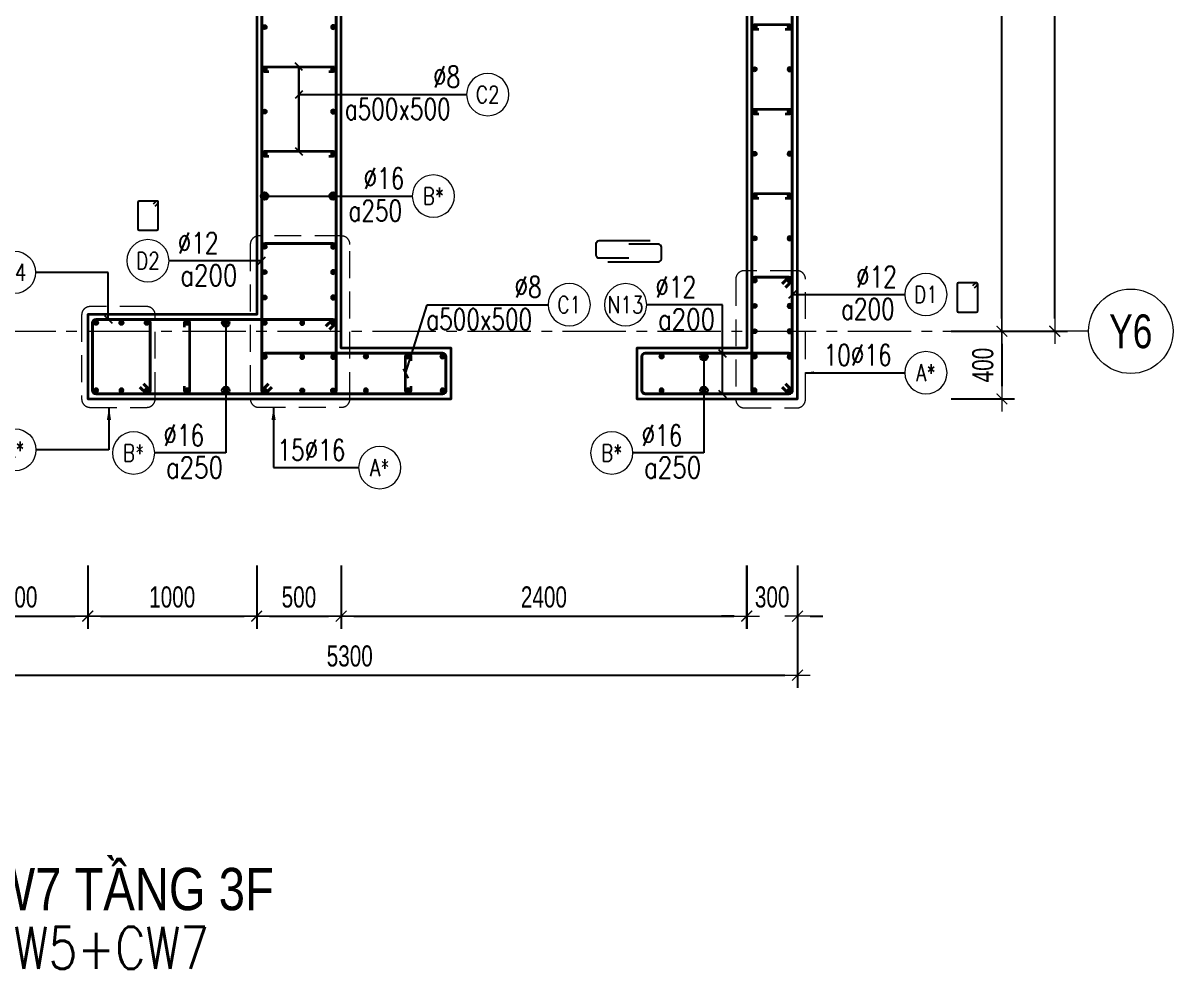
# Model space of a CAD drawing. Header units: millimetres. Extents: x 738475 to 1279438, y -34239 to 156422.
# Drawn here: x 1115494 to 1122300, y 94226 to 99822 of the extents above; entities that cross this region are included whole.
import ezdxf
from ezdxf.enums import TextEntityAlignment as Align

# ---------------------------------------------------------------- set-up
doc = ezdxf.new("R2010")
doc.units = ezdxf.units.MM
doc.header["$MEASUREMENT"] = 0
doc.linetypes.add('HIDDEN2', pattern=[4.7625, 3.175, -1.5875])
doc.linetypes.add('OF_Grid_1$0$CENTER2', pattern=[1.125, 0.75, -0.125, 0.125, -0.125])
doc.layers.get('0').update_dxf_attribs({"lineweight": 20})
doc.layers.get('Defpoints').update_dxf_attribs({"color": 151, "lineweight": 9})
for name, color, linetype, lineweight in [('KC-LEADER', 153, 'Continuous', 18), ('KC-THEP', 6, 'Continuous', 40), ('NDC_S_ANNO', 7, 'Continuous', 20), ('NDC_S_DIM', 1, 'Continuous', 15), ('NDC_S_ENG TITLE', 3, 'Continuous', 20), ('NDC_S_HIDDEN', 8, 'HIDDEN2', 13), ('NDC_S_LEADER', 1, 'Continuous', 15), ('NDC_S_REBAR', 4, 'Continuous', 35), ('NDC_S_STIRRUP', 4, 'Continuous', 40), ('NDC_S_TEXT SYMBOL', 7, 'Continuous', 20), ('NDC_S_VN TEXT', 7, 'Continuous', 20), ('NDC_S_VN TITLE', 6, 'Continuous', 35), ('NDC_S_WALL', 6, 'Continuous', 35), ('OF_Grid_1$0$NDC_S_AXIS', 5, 'OF_Grid_1$0$CENTER2', 13), ('OF_Grid_1$0$NDC_S_SYMBOL', 1, 'Continuous', 15), ('OF_Grid_1$0$NDC_S_TEXT SYMBOL', 7, 'Continuous', 20)]:
    doc.layers.add(name, color=color, linetype=linetype, lineweight=lineweight)
doc.layers.add('Leader', color=6, linetype='Continuous')
doc.layers.add('Ligature', color=1, linetype='Continuous')
doc.styles.add('NDC_ANNO', font='', dxfattribs={"width": 0.8})
doc.styles.add('NDC_ARIAL', font='arial.ttf', dxfattribs={"width": 0.85})
doc.styles.add('NDC_DIM', font='', dxfattribs={"width": 0.75})
doc.styles.add('NDC_EN TXT', font='romans.shx', dxfattribs={"width": 0.8})
doc.styles.add('NDC_VIE TXT', font='arial.ttf', dxfattribs={"width": 0.8})
doc.styles.add('OF_Grid_1$0$NDC_ANNO', font='', dxfattribs={"width": 0.8})
doc.styles.get('NDC_ANNO').set_extended_font_data('Dotum')
doc.styles.get('NDC_DIM').set_extended_font_data('Dotum')
doc.styles.get('OF_Grid_1$0$NDC_ANNO').set_extended_font_data('Dotum')
doc.dimstyles.new('NDC_1-50', dxfattribs={"dimscale": 50, "dimtxt": 2.5, "dimasz": 1, "dimexe": 1.5, "dimexo": 0, "dimgap": 0.8, "dimtad": 1, "dimdec": 0, "dimdsep": 46, "dimtxsty": 'NDC_ARIAL', "dimblk": 'DIMMARK', "dimcen": 49999.938995, "dimdle": 1.5, "dimclrd": 1, "dimclre": 1, "dimclrt": 3, "dimadec": 0, "dimazin": 0, "dimtfac": 1, "dimtdec": 0, "dimtix": 1, "dimtmove": 2, "dimatfit": 3, "dimfxl": 1, "dimarcsym": 0})
doc.dimstyles.new('NDC_dim_30', dxfattribs={"dimscale": 30, "dimtxt": 2.5, "dimasz": 1.5, "dimexe": 1.5, "dimexo": 2.5, "dimgap": 1, "dimtad": 1, "dimdec": 0, "dimzin": 0, "dimdsep": 46, "dimtxsty": 'NDC_DIM', "dimblk": 'DIMMARK', "dimcen": 0.09, "dimdle": 1.2, "dimclrd": 1, "dimclre": 1, "dimclrt": 3, "dimadec": 0, "dimazin": 0, "dimtfac": 1, "dimtdec": 0, "dimtix": 1, "dimtofl": 0, "dimtmove": 0, "dimatfit": 3, "dimfxl": 6, "dimfxlon": 1, "dimtolj": 1, "dimtzin": 0, "dimarcsym": 0})
doc.dimstyles.new('NDC_dim_50', dxfattribs={"dimscale": 50, "dimtxt": 2.5, "dimasz": 1.5, "dimexe": 1.5, "dimexo": 2.5, "dimgap": 1, "dimtad": 1, "dimdec": 0, "dimzin": 0, "dimdsep": 46, "dimtxsty": 'NDC_DIM', "dimblk": 'DIMMARK', "dimcen": 0.09, "dimdle": 1.2, "dimclrd": 1, "dimclre": 1, "dimclrt": 3, "dimadec": 0, "dimazin": 0, "dimtfac": 1, "dimtdec": 0, "dimtix": 1, "dimtofl": 0, "dimtmove": 0, "dimatfit": 3, "dimfxl": 6, "dimfxlon": 1, "dimtolj": 1, "dimtzin": 0, "dimarcsym": 0})

# ---------------------------------------------------------------- blocks, each defined once
blk = doc.blocks.new('THEP')
at = {"layer": 'KC-LEADER', "color": 6}
blk.add_circle((0, 0), 14, dxfattribs=at)
at = {"layer": 'KC-THEP'}
for p, q in [((-14, 0), (14, 0)), ((9.9, 9.9), (-9.9, -9.9)), ((-9.9, 9.9), (9.9, -9.9)), ((0, 14), (0, -14))]:
    blk.add_line(p, q, dxfattribs=at)
blk = doc.blocks.new('DIMMARK')
at = {"layer": 'NDC_S_DIM', "color": 1}
blk.add_line((-1.5, 0), (1, 0), dxfattribs=at)
at = {"layer": 'NDC_S_DIM', "color": 2, "const_width": 0.1}
blk.add_lwpolyline([(-0.424, -0.424), (0.424, 0.424)], dxfattribs=at)
blk = doc.blocks.new('*U13')
blk.add_circle((-2.5, 0), 2.5)
at = {"layer": 'NDC_S_VN TEXT', "color": 3, "style": 'NDC_EN TXT', "width": 0.75}
blk.add_attdef('DK1', (0.5, 0.85), '', height=2.5, dxfattribs=at)
at = {"layer": 'NDC_S_VN TEXT', "color": 7, "style": 'NDC_EN TXT', "width": 0.8}
blk.add_attdef('SH2', text='', height=2, dxfattribs=at).set_placement((-2.5, 0), align=Align.MIDDLE)
blk = doc.blocks.new('*U10')
blk.add_circle((2.5, 0), 2.5)
at = {"layer": 'NDC_S_VN TEXT', "color": 3, "style": 'NDC_EN TXT'}
for tag, width, p in [('DK2', 0.75, (-0.85, 0.85)), ('KC2', 0.8, (-0.85, -2.97))]:
    blk.add_attdef(tag, text='', height=2.5, dxfattribs=dict(at, width=width)).set_placement(p, align=Align.RIGHT)
at = {"layer": 'NDC_S_VN TEXT', "color": 7, "style": 'NDC_EN TXT', "width": 0.8}
blk.add_attdef('SH3', text='', height=2, dxfattribs=at).set_placement((2.5, 0), align=Align.MIDDLE)
blk = doc.blocks.new('*U12')
blk.add_circle((-2.5, 0), 2.5)
at = {"layer": 'NDC_S_VN TEXT', "color": 3, "style": 'NDC_EN TXT', "width": 0.75}
for tag, p in [('DK1', (0.5, 0.85)), ('KC1', (0.5, -2.97))]:
    blk.add_attdef(tag, p, '', height=2.5, dxfattribs=at)
at = {"layer": 'NDC_S_VN TEXT', "color": 7, "style": 'NDC_EN TXT', "width": 0.8}
blk.add_attdef('SH2', text='', height=2, dxfattribs=at).set_placement((-2.5, 0), align=Align.MIDDLE)
blk = doc.blocks.new('A$C72321851')
at = {"layer": 'Ligature'}
for points in [[(-60.9, -129.3), (-60.9, 170.9, -0.414214), (-43.3, 188.5), (25.8, 188.5, -0.414214), (43.4, 170.9), (43.4, -4.3)], [(-39.7, -4.3), (-39.7, -179.5, 0.414214), (-22.1, -197.1), (47, -197.1, 0.414214), (64.6, -179.5), (64.6, 120.7)]]:
    blk.add_lwpolyline(points, format="xyb", dxfattribs=at)
blk = doc.blocks.new('*U11')
blk.add_circle((-2.5, 0), 2.5)
at = {"layer": 'NDC_S_VN TEXT', "color": 3, "style": 'NDC_EN TXT', "width": 0.75}
for tag, p in [('DK1', (0.5, 0.85)), ('KC1', (0.5, -2.97))]:
    blk.add_attdef(tag, p, '', height=2.5, dxfattribs=at)
at = {"layer": 'NDC_S_VN TEXT', "color": 7, "style": 'NDC_EN TXT', "width": 0.8}
blk.add_attdef('SH2', text='', height=2, dxfattribs=at).set_placement((-2.5, 0), align=Align.MIDDLE)
blk = doc.blocks.new('*U9')
blk.add_circle((2.5, 0), 2.5)
at = {"layer": 'NDC_S_VN TEXT', "color": 3, "style": 'NDC_EN TXT', "width": 0.75}
blk.add_attdef('DK2', text='', height=2.5, dxfattribs=at).set_placement((-0.85, 0.85), align=Align.RIGHT)
at = {"layer": 'NDC_S_VN TEXT', "color": 7, "style": 'NDC_EN TXT', "width": 0.8}
blk.add_attdef('SH3', text='', height=2, dxfattribs=at).set_placement((2.5, 0), align=Align.MIDDLE)
blk = doc.blocks.new('*U17')
at = {"layer": 'OF_Grid_1$0$NDC_S_SYMBOL'}
blk.add_line((-5, 0), (-9, 0), dxfattribs=at)
blk.add_circle((0, 0), 5, dxfattribs=at)
at = {"layer": 'OF_Grid_1$0$NDC_S_TEXT SYMBOL', "color": 7, "style": 'OF_Grid_1$0$NDC_ANNO', "width": 0.8}
blk.add_attdef('GRID', text='', height=4, rotation=90, dxfattribs=at).set_placement((0, 0), align=Align.MIDDLE)
blk = doc.blocks.new('*D1445')
at = {"layer": 'Defpoints', "color": 0, "transparency": 16777216}
for p in [(1120076.5, 109598.4), (1121287.3, 109598.4), (1120076.5, 97998.4)]:
    blk.add_point(p, dxfattribs=at)
at = {"layer": 'NDC_S_DIM', "color": 1, "lineweight": -2, "transparency": 16777216}
for p, q in [((1120987.3, 109598.4), (1121362.3, 109598.4)), ((1121287.3, 98073.4), (1121287.3, 109523.4)), ((1120987.3, 97998.4), (1121362.3, 97998.4))]:
    blk.add_line(p, q, dxfattribs=at)
at = {"layer": 'NDC_S_DIM', "color": 1, "lineweight": -2, "transparency": 16777216, "xscale": 75, "yscale": 75, "zscale": 75}
for p, rotation in [((1121287.3, 109598.4), 90), ((1121287.3, 97998.4), 270)]:
    blk.add_blockref('DIMMARK', p, dxfattribs=dict(at, rotation=rotation))
at = {"layer": 'NDC_S_DIM', "color": 3, "transparency": 16777216, "insert": (1121174.7, 103798.4), "char_height": 125, "attachment_point": 5, "rotation": 90, "style": 'NDC_DIM'}
blk.add_mtext('\\A1;11600', dxfattribs=at)
blk = doc.blocks.new('*D1447')
at = {"layer": 'Defpoints', "color": 0, "ltscale": 200, "transparency": 16777216}
for p in [(1120076.7, 97998.4), (1120076.5, 97598.4), (1121287.3, 97598.4)]:
    blk.add_point(p, dxfattribs=at)
at = {"layer": 'NDC_S_DIM', "color": 1, "lineweight": -2, "ltscale": 200, "transparency": 16777216}
for p, q in [((1120987.3, 97998.4), (1121362.3, 97998.4)), ((1121287.3, 97923.4), (1121287.3, 97673.4)), ((1120987.3, 97598.4), (1121362.3, 97598.4))]:
    blk.add_line(p, q, dxfattribs=at)
at = {"layer": 'NDC_S_DIM', "color": 1, "lineweight": -2, "ltscale": 200, "transparency": 16777216, "xscale": 75, "yscale": 75, "zscale": 75}
for p, rotation in [((1121287.3, 97998.4), 90), ((1121287.3, 97598.4), 270)]:
    blk.add_blockref('DIMMARK', p, dxfattribs=dict(at, rotation=rotation))
at = {"layer": 'NDC_S_DIM', "color": 3, "ltscale": 200, "transparency": 16777216, "insert": (1121174.7, 97798.4), "char_height": 125, "attachment_point": 5, "rotation": 90, "style": 'NDC_DIM'}
blk.add_mtext('\\A1;400', dxfattribs=at)
blk = doc.blocks.new('*D1448')
at = {"layer": 'Defpoints', "color": 0, "ltscale": 200, "transparency": 16777216}
for p in [(1120076.5, 109598.4), (1121599.9, 109598.4), (1120076.5, 97998.6)]:
    blk.add_point(p, dxfattribs=at)
at = {"layer": 'NDC_S_DIM', "color": 1, "lineweight": -2, "ltscale": 200, "transparency": 16777216}
for p, q in [((1121299.9, 109598.4), (1121674.9, 109598.4)), ((1121599.9, 98073.6), (1121599.9, 109523.4)), ((1121299.9, 97998.6), (1121674.9, 97998.6))]:
    blk.add_line(p, q, dxfattribs=at)
at = {"layer": 'NDC_S_DIM', "color": 1, "lineweight": -2, "ltscale": 200, "transparency": 16777216, "xscale": 75, "yscale": 75, "zscale": 75}
for p, rotation in [((1121599.9, 109598.4), 90), ((1121599.9, 97998.6), 270)]:
    blk.add_blockref('DIMMARK', p, dxfattribs=dict(at, rotation=rotation))
at = {"layer": 'NDC_S_DIM', "color": 3, "ltscale": 200, "transparency": 16777216, "insert": (1121487.3, 103798.5), "char_height": 125, "attachment_point": 5, "rotation": 90, "style": 'NDC_DIM'}
blk.add_mtext('\\A1;11600', dxfattribs=at)
blk = doc.blocks.new('*D1456')
at = {"layer": 'Defpoints', "color": 0, "ltscale": 200, "transparency": 16777216}
for p in [(1115076.7, 98098.4), (1115876.7, 98098.4), (1115876.7, 96313.1)]:
    blk.add_point(p, dxfattribs=at)
at = {"layer": 'NDC_S_DIM', "color": 1, "lineweight": -2, "ltscale": 200, "transparency": 16777216}
for p, q in [((1115076.7, 96613.1), (1115076.7, 96238.1)), ((1115876.7, 96613.1), (1115876.7, 96238.1)), ((1115151.7, 96313.1), (1115801.7, 96313.1))]:
    blk.add_line(p, q, dxfattribs=at)
at = {"layer": 'NDC_S_DIM', "color": 1, "lineweight": -2, "ltscale": 200, "transparency": 16777216, "xscale": 75, "yscale": 75, "zscale": 75, "rotation": 180}
blk.add_blockref('DIMMARK', (1115076.7, 96313.1), dxfattribs=at)
at = {"layer": 'NDC_S_DIM', "color": 1, "lineweight": -2, "ltscale": 200, "transparency": 16777216, "xscale": 75, "yscale": 75, "zscale": 75}
blk.add_blockref('DIMMARK', (1115876.7, 96313.1), dxfattribs=at)
at = {"layer": 'NDC_S_DIM', "color": 3, "ltscale": 200, "transparency": 16777216, "insert": (1115476.7, 96425.7), "char_height": 125, "attachment_point": 5, "style": 'NDC_DIM'}
blk.add_mtext('\\A1;800', dxfattribs=at)
blk = doc.blocks.new('*D1457')
at = {"layer": 'Defpoints', "color": 0, "ltscale": 200, "transparency": 16777216}
for p in [(1115876.7, 98098.4), (1116876.7, 98098.4), (1116876.7, 96313.1)]:
    blk.add_point(p, dxfattribs=at)
at = {"layer": 'NDC_S_DIM', "color": 1, "lineweight": -2, "ltscale": 200, "transparency": 16777216}
for p, q in [((1115876.7, 96613.1), (1115876.7, 96238.1)), ((1116876.7, 96613.1), (1116876.7, 96238.1)), ((1115951.7, 96313.1), (1116801.7, 96313.1))]:
    blk.add_line(p, q, dxfattribs=at)
at = {"layer": 'NDC_S_DIM', "color": 1, "lineweight": -2, "ltscale": 200, "transparency": 16777216, "xscale": 75, "yscale": 75, "zscale": 75, "rotation": 180}
blk.add_blockref('DIMMARK', (1115876.7, 96313.1), dxfattribs=at)
at = {"layer": 'NDC_S_DIM', "color": 1, "lineweight": -2, "ltscale": 200, "transparency": 16777216, "xscale": 75, "yscale": 75, "zscale": 75}
blk.add_blockref('DIMMARK', (1116876.7, 96313.1), dxfattribs=at)
at = {"layer": 'NDC_S_DIM', "color": 3, "ltscale": 200, "transparency": 16777216, "insert": (1116376.7, 96425.7), "char_height": 125, "attachment_point": 5, "style": 'NDC_DIM'}
blk.add_mtext('\\A1;1000', dxfattribs=at)
blk = doc.blocks.new('*D1458')
at = {"layer": 'Defpoints', "color": 0, "ltscale": 200, "transparency": 16777216}
for p in [(1116876.7, 98098.4), (1117376.7, 98098.4), (1117376.7, 96313.1)]:
    blk.add_point(p, dxfattribs=at)
at = {"layer": 'NDC_S_DIM', "color": 1, "lineweight": -2, "ltscale": 200, "transparency": 16777216}
for p, q in [((1116876.7, 96613.1), (1116876.7, 96238.1)), ((1117376.7, 96613.1), (1117376.7, 96238.1)), ((1116951.7, 96313.1), (1117301.7, 96313.1))]:
    blk.add_line(p, q, dxfattribs=at)
at = {"layer": 'NDC_S_DIM', "color": 1, "lineweight": -2, "ltscale": 200, "transparency": 16777216, "xscale": 75, "yscale": 75, "zscale": 75, "rotation": 180}
blk.add_blockref('DIMMARK', (1116876.7, 96313.1), dxfattribs=at)
at = {"layer": 'NDC_S_DIM', "color": 1, "lineweight": -2, "ltscale": 200, "transparency": 16777216, "xscale": 75, "yscale": 75, "zscale": 75}
blk.add_blockref('DIMMARK', (1117376.7, 96313.1), dxfattribs=at)
at = {"layer": 'NDC_S_DIM', "color": 3, "ltscale": 200, "transparency": 16777216, "insert": (1117126.7, 96425.7), "char_height": 125, "attachment_point": 5, "style": 'NDC_DIM'}
blk.add_mtext('\\A1;500', dxfattribs=at)
blk = doc.blocks.new('*D1459')
at = {"layer": 'Defpoints', "color": 0, "ltscale": 200, "transparency": 16777216}
for p in [(1117376.7, 98098.4), (1119776.5, 97898.4), (1119776.5, 96313.1)]:
    blk.add_point(p, dxfattribs=at)
at = {"layer": 'NDC_S_DIM', "color": 1, "lineweight": -2, "ltscale": 200, "transparency": 16777216}
for p, q in [((1117376.7, 96613.1), (1117376.7, 96238.1)), ((1119776.5, 96613.1), (1119776.5, 96238.1)), ((1117451.7, 96313.1), (1119701.5, 96313.1))]:
    blk.add_line(p, q, dxfattribs=at)
at = {"layer": 'NDC_S_DIM', "color": 1, "lineweight": -2, "ltscale": 200, "transparency": 16777216, "xscale": 75, "yscale": 75, "zscale": 75, "rotation": 180}
blk.add_blockref('DIMMARK', (1117376.7, 96313.1), dxfattribs=at)
at = {"layer": 'NDC_S_DIM', "color": 1, "lineweight": -2, "ltscale": 200, "transparency": 16777216, "xscale": 75, "yscale": 75, "zscale": 75}
blk.add_blockref('DIMMARK', (1119776.5, 96313.1), dxfattribs=at)
at = {"layer": 'NDC_S_DIM', "color": 3, "ltscale": 200, "transparency": 16777216, "insert": (1118576.6, 96425.7), "char_height": 125, "attachment_point": 5, "style": 'NDC_DIM'}
blk.add_mtext('\\A1;2400', dxfattribs=at)
blk = doc.blocks.new('*D1460')
at = {"layer": 'Defpoints', "color": 0, "ltscale": 200, "transparency": 16777216}
for p in [(1119777.5, 97898.4), (1120077.5, 97921.1), (1120077.5, 96313.1)]:
    blk.add_point(p, dxfattribs=at)
at = {"layer": 'NDC_S_DIM', "color": 1, "lineweight": -2, "ltscale": 200, "transparency": 16777216}
for p, q in [((1119777.5, 96613.1), (1119777.5, 96238.1)), ((1120077.5, 96613.1), (1120077.5, 96238.1)), ((1119702.5, 96313.1), (1119627.5, 96313.1)), ((1120152.5, 96313.1), (1120227.5, 96313.1))]:
    blk.add_line(p, q, dxfattribs=at)
at = {"layer": 'NDC_S_DIM', "color": 1, "lineweight": -2, "ltscale": 200, "transparency": 16777216, "xscale": 75, "yscale": 75, "zscale": 75}
blk.add_blockref('DIMMARK', (1119777.5, 96313.1), dxfattribs=at)
at = {"layer": 'NDC_S_DIM', "color": 1, "lineweight": -2, "ltscale": 200, "transparency": 16777216, "xscale": 75, "yscale": 75, "zscale": 75, "rotation": 180}
blk.add_blockref('DIMMARK', (1120077.5, 96313.1), dxfattribs=at)
at = {"layer": 'NDC_S_DIM', "color": 3, "ltscale": 200, "transparency": 16777216, "insert": (1119927.5, 96425.7), "char_height": 125, "attachment_point": 5, "style": 'NDC_DIM'}
blk.add_mtext('\\A1;300', dxfattribs=at)
blk = doc.blocks.new('*D1461')
at = {"layer": 'Defpoints', "color": 0, "ltscale": 200, "transparency": 16777216}
for p in [(1120077.5, 97598.4), (1114777.5, 96776.8), (1120077.5, 95964)]:
    blk.add_point(p, dxfattribs=at)
at = {"layer": 'NDC_S_DIM', "color": 1, "lineweight": -2, "ltscale": 200, "transparency": 16777216}
for p, q in [((1114777.5, 96264), (1114777.5, 95889)), ((1120077.5, 96264), (1120077.5, 95889)), ((1114852.5, 95964), (1120002.5, 95964))]:
    blk.add_line(p, q, dxfattribs=at)
at = {"layer": 'NDC_S_DIM', "color": 1, "lineweight": -2, "ltscale": 200, "transparency": 16777216, "xscale": 75, "yscale": 75, "zscale": 75, "rotation": 180}
blk.add_blockref('DIMMARK', (1114777.5, 95964), dxfattribs=at)
at = {"layer": 'NDC_S_DIM', "color": 1, "lineweight": -2, "ltscale": 200, "transparency": 16777216, "xscale": 75, "yscale": 75, "zscale": 75}
blk.add_blockref('DIMMARK', (1120077.5, 95964), dxfattribs=at)
at = {"layer": 'NDC_S_DIM', "color": 3, "ltscale": 200, "transparency": 16777216, "insert": (1117427.5, 96076.6), "char_height": 125, "attachment_point": 5, "style": 'NDC_DIM'}
blk.add_mtext('\\A1;5300', dxfattribs=at)
blk = doc.blocks.new('Drawing name_symbol')
at = {"layer": 'NDC_S_ENG TITLE', "style": 'NDC_EN TXT', "width": 0.8}
blk.add_attdef('SECTDET1', text='', height=5, dxfattribs=at).set_placement((0, 1.01), align=Align.CENTER)
at = {"layer": 'NDC_S_TEXT SYMBOL', "lineweight": 25, "style": 'NDC_ANNO', "width": 0.8}
blk.add_attdef('SSCALE', text='', height=2.5, dxfattribs=at).set_placement((0, -4), align=Align.CENTER)
at = {"layer": 'NDC_S_VN TITLE', "style": 'NDC_VIE TXT', "width": 0.8}
blk.add_attdef('SECTDET2', text='', height=5, dxfattribs=at).set_placement((0, 7.97), align=Align.CENTER)

msp = doc.modelspace()

# ---------------------------------------------------------------- linework, layer by layer
at = {"layer": 'Ligature'}
for points in [[(1116276.014, 98739.219), (1116291.98, 98755.185, 0.66817864), (1116286.206, 98769.123), (1116181.578, 98769.123, 0.41421356), (1116173.413, 98760.958), (1116173.413, 98603.851, 0.41421356), (1116181.578, 98595.686), (1116286.206, 98595.686, 0.41421356), (1116294.371, 98603.851), (1116294.371, 98760.958, 0.66817864), (1116280.433, 98766.732), (1116264.467, 98750.766)], [(1121125.585, 98254.85), (1121141.551, 98270.816, 0.66817864), (1121135.777, 98284.754), (1121031.149, 98284.754, 0.41421356), (1121022.984, 98276.589), (1121022.984, 98119.482, 0.41421356), (1121031.149, 98111.317), (1121135.777, 98111.317, 0.41421356), (1121143.942, 98119.482), (1121143.942, 98276.589, 0.66817864), (1121130.004, 98282.363), (1121114.038, 98266.397)]]:
    msp.add_lwpolyline(points, format="xyb", dxfattribs=at)
at = {"layer": 'NDC_S_HIDDEN', "ltscale": 50}
for points in [[(1117378.808, 98562.336), (1116888.8, 98562.336, 0.41421356), (1116838.8, 98512.336), (1116838.8, 97598.728, 0.41421356), (1116888.8, 97548.728), (1117378.808, 97548.728, 0.41421356), (1117428.808, 97598.728), (1117428.808, 98512.336, 0.41421356)], [(1120074.532, 98356.929), (1119762.273, 98356.929, 0.41421356), (1119712.273, 98306.929), (1119712.273, 97595.379, 0.41421356), (1119762.273, 97545.379), (1120074.532, 97545.379, 0.41421356), (1120124.532, 97595.379), (1120124.532, 98306.929, 0.41421356)], [(1116225.924, 98144.521), (1115890.7, 98144.521, 0.41421356), (1115840.7, 98094.521), (1115840.7, 97598.363, 0.41421356), (1115890.7, 97548.363), (1116225.924, 97548.363, 0.41421356), (1116275.924, 97598.363), (1116275.924, 98094.521, 0.41421356)]]:
    msp.add_lwpolyline(points, format="xyb", close=True, dxfattribs=at)
at = {"layer": 'NDC_S_REBAR'}
for points in [[(1119848.212, 99783.363), (1119823.212, 99783.363, -1), (1119823.212, 99813.363), (1120030.236, 99813.363, -1), (1120030.236, 99783.363), (1120005.236, 99783.363)], [(1116948.212, 99533.363), (1116923.212, 99533.363, -1), (1116923.212, 99563.363), (1117328.68, 99563.363, -1), (1117328.68, 99533.363), (1117303.68, 99533.363)], [(1119848.212, 99283.363), (1119823.212, 99283.363, -1), (1119823.212, 99313.363), (1120030.236, 99313.363, -1), (1120030.236, 99283.363), (1120005.236, 99283.363)], [(1116948.212, 99033.363), (1116923.212, 99033.363, -1), (1116923.212, 99063.363), (1117328.68, 99063.363, -1), (1117328.68, 99033.363), (1117303.68, 99033.363)], [(1119848.212, 98783.363), (1119823.212, 98783.363, -1), (1119823.212, 98813.363), (1120030.236, 98813.363, -1), (1120030.236, 98783.363), (1120005.236, 98783.363)], [(1116449.408, 98023.363), (1116449.408, 98048.363, -1), (1116479.408, 98048.363), (1116479.408, 97648.363, -1), (1116449.408, 97648.363), (1116449.408, 97673.363)], [(1117788.212, 97673.363), (1117788.212, 97648.363, -1), (1117758.212, 97648.363), (1117758.212, 97848.363, -1), (1117788.212, 97848.363), (1117788.212, 97823.363)]]:
    msp.add_lwpolyline(points, format="xyb", dxfattribs=at)
at = {"layer": 'NDC_S_STIRRUP'}
for points in [[(1120006.724, 97688.363), (1120046.724, 97648.363, -0.41421356), (1120026.724, 97628.363), (1119826.724, 97628.363, -0.41421356), (1119806.724, 97648.363), (1119806.724, 109948.363, -0.41421356), (1119826.724, 109968.363), (1120026.724, 109968.363, -0.41421356), (1120046.724, 109948.363), (1120046.724, 97648.363, -0.41421356), (1120026.724, 97628.363), (1119986.724, 97668.363)], [(1116906.724, 107198.363), (1116906.724, 107198.363), (1116906.724, 97648.363, 0.41421356), (1116926.724, 97628.363), (1117326.724, 97628.363, 0.41421356), (1117346.724, 97648.363), (1117346.724, 100899.038), (1117336.724, 100869.038)], [(1116946.724, 97688.363), (1116906.724, 97648.363, 0.41421356), (1116926.724, 97628.363), (1117326.724, 97628.363, 0.41421356), (1117346.724, 97648.363), (1117346.724, 98498.18, 0.41421356), (1117326.724, 98518.18), (1116926.724, 98518.18, 0.41421356), (1116906.724, 98498.18), (1116906.724, 97648.363, 0.41421356), (1116926.724, 97628.363), (1116966.724, 97668.363)], [(1120006.724, 98258.363), (1120046.724, 98298.363, 0.41421356), (1120026.724, 98318.363), (1119826.724, 98318.363, 0.41421356), (1119806.724, 98298.363), (1119806.724, 97648.363, 0.41421356), (1119826.724, 97628.363), (1120026.724, 97628.363, 0.41421356), (1120046.724, 97648.363), (1120046.724, 98298.363, 0.41421356), (1120026.724, 98318.363), (1119986.724, 98278.363)], [(1117286.724, 98028.363), (1117326.724, 98068.363, -0.41421356), (1117346.724, 98048.363), (1117346.724, 97648.363, -0.41421356), (1117326.724, 97628.363), (1115925.924, 97628.363, -0.41421356), (1115905.924, 97648.363), (1115905.924, 98048.363, -0.41421356), (1115925.924, 98068.363), (1117326.724, 98068.363, -0.41421356), (1117346.724, 98048.363), (1117306.724, 98008.363)], [(1116205.924, 97688.363), (1116245.924, 97648.363, -0.41421356), (1116225.924, 97628.363), (1115925.924, 97628.363, -0.41421356), (1115905.924, 97648.363), (1115905.924, 98048.363, -0.41421356), (1115925.924, 98068.363), (1116225.924, 98068.363, -0.41421356), (1116245.924, 98048.363), (1116245.924, 97648.363, -0.41421356), (1116225.924, 97628.363), (1116185.924, 97668.363)], [(1116966.724, 97668.363), (1116926.724, 97628.363, -0.41421356), (1116906.724, 97648.363), (1116906.724, 97848.363, -0.41421356), (1116926.724, 97868.363), (1117976.724, 97868.363, -0.41421356), (1117996.724, 97848.363), (1117996.724, 97648.363, -0.41435759), (1117976.724, 97628.363), (1116926.724, 97628.363, -0.41421356), (1116906.724, 97648.363), (1116946.724, 97688.363)], [(1119986.724, 97668.363), (1120026.724, 97628.363, 0.41421356), (1120046.724, 97648.363), (1120046.724, 97848.363, 0.41421356), (1120026.724, 97868.363), (1119176.724, 97868.363, 0.41421356), (1119156.724, 97848.363), (1119156.724, 97648.363, 0.41435759), (1119176.724, 97628.363), (1120026.724, 97628.363, 0.41421356), (1120046.724, 97648.363), (1120006.724, 97688.363)]]:
    msp.add_lwpolyline(points, format="xyb", dxfattribs=at)
at = {"layer": 'NDC_S_WALL'}
for points in [[(1119776.724, 109698.363), (1119776.724, 97898.363), (1119126.724, 97898.363), (1119126.724, 97598.363), (1120076.724, 97598.363), (1120076.724, 109998.363)], [(1114076.724, 100298.363), (1116876.724, 100298.363), (1116876.724, 98098.363), (1115877.894, 98098.363), (1115877.894, 97598.363), (1118026.724, 97598.363), (1118026.724, 97898.363), (1117376.724, 97898.363), (1117376.724, 109698.363)]]:
    msp.add_lwpolyline(points, dxfattribs=at)
at = {"layer": 'OF_Grid_1$0$NDC_S_AXIS', "ltscale": 500}
msp.add_line((1105749.544, 97998.363), (1121599.869, 97998.363), dxfattribs=at)

# ---------------------------------------------------------------- block references
at = {"layer": 'KC-THEP'}
for p, rotation in [((1116923.212, 99798.363), 189.6685644363809), ((1119823.212, 99798.363), 189.6685644363809), ((1116923.212, 99548.363), 189.6685644363809), ((1119823.212, 99548.363), 189.6685644363809), ((1116923.212, 99298.363), 189.6685644363809), ((1119823.212, 99298.363), 189.6685644363809), ((1116923.212, 99048.363), 189.6685644363809), ((1119823.212, 99048.363), 189.6685644363809), ((1116923.212, 98798.363), 189.6685644363809), ((1119823.212, 98798.363), 189.6685644363809), ((1119823.212, 98548.363), 189.6685644363809), ((1116923.212, 98498.363), 189.6685644363809), ((1116923.212, 98348.363), 189.6685644363809), ((1119823.212, 98298.363), 189.6685644363809), ((1116923.212, 98198.363), 189.6685644363809), ((1119823.212, 98148.363), 189.6685644363809), ((1115925.924, 98048.363), 189.6685644363809), ((1116075.924, 98048.363), 189.6685644363809), ((1116225.924, 98048.363), 189.6685644363809), ((1116464.408, 98048.363), 189.6685644363809), ((1116693.818, 98048.363), 189.6685644363809), ((1116923.212, 98048.363), 189.6685644363809), ((1119823.212, 97998.363), 189.6685644363809), ((1116923.212, 97846.659), 189.6685644363809), ((1117523.212, 97848.363), 189.6685644363809), ((1117773.212, 97848.363), 189.6685644363809), ((1117976.724, 97848.363), 189.6685644363809), ((1119273.212, 97848.363), 189.6685644363809), ((1119523.212, 97848.363), 189.6685644363809), ((1119823.212, 97848.363), 189.6685644363809), ((1117146.19, 97648.363), 9.66856443638095), ((1117328.68, 97648.363), 9.66856443638095), ((1120030.236, 97648.363), 9.66856443638095)]:
    msp.add_blockref('THEP', p, dxfattribs=dict(at, rotation=rotation))
at = {"layer": 'KC-THEP', "xscale": -1}
for p, rotation in [((1117328.68, 99798.363), 170.331435563619), ((1120030.236, 99798.363), 170.331435563619), ((1117328.68, 99548.363), 170.331435563619), ((1120030.236, 99548.363), 170.331435563619), ((1117328.68, 99298.363), 170.331435563619), ((1120030.236, 99298.363), 170.331435563619), ((1117328.68, 99048.363), 170.331435563619), ((1120030.236, 99048.363), 170.331435563619), ((1117328.68, 98798.363), 170.331435563619), ((1120030.236, 98798.363), 170.331435563619), ((1120030.236, 98548.363), 170.331435563619), ((1117328.68, 98498.363), 170.3314355636193), ((1117328.68, 98348.363), 170.331435563619), ((1120030.236, 98298.363), 170.331435563619), ((1117328.68, 98198.363), 170.331435563619), ((1120030.236, 98148.363), 170.331435563619), ((1117146.19, 98048.363), 170.331435563619), ((1117328.68, 98048.363), 170.331435563619), ((1120030.236, 97998.363), 170.331435563619), ((1117146.19, 97846.659), 170.331435563619), ((1117328.68, 97846.659), 170.331435563619), ((1120030.236, 97848.363), 170.331435563619), ((1115925.924, 97648.363), 350.3314355636191), ((1116075.924, 97648.363), 350.3314355636191), ((1116225.924, 97648.363), 350.3314355636191), ((1116464.408, 97648.363), 350.3314355636191), ((1116693.818, 97648.363), 350.3314355636191), ((1116923.212, 97648.363), 350.3314355636191), ((1117523.212, 97648.363), 350.3314355636191), ((1117773.212, 97648.363), 350.3314355636191), ((1117976.724, 97648.363), 350.3314355636191), ((1119273.212, 97648.363), 350.3314355636191), ((1119523.212, 97648.363), 350.3314355636191), ((1119823.212, 97648.363), 350.3314355636191)]:
    msp.add_blockref('THEP', p, dxfattribs=dict(at, rotation=rotation))
at = {"layer": 'Leader', "xscale": -1, "rotation": 270.0000000000001}
msp.add_blockref('A$C72321851', (1119083.859, 98470.037), dxfattribs=at)
at = {"layer": 'NDC_S_ANNO'}
ref = msp.add_blockref('Drawing name_symbol', (1113702.957, 94174.947), dxfattribs=dict(at, xscale=50, yscale=50, zscale=50))
ref.add_attrib('SECTDET1', 'DETAIL OF CORE WALL OF-CW4+CW5+CW7', dxfattribs={"layer": 'NDC_S_ENG TITLE', "height": 250, "style": 'NDC_EN TXT', "width": 0.8}).set_placement((1113702.957, 94225.511), align=Align.CENTER)
ref.add_attrib('SECTDET2', 'CHI TIẾT LÕI VÁCH OF-CW4+CW5+CW7 TẦNG 3F', dxfattribs={"layer": 'NDC_S_VN TITLE', "height": 250, "style": 'NDC_VIE TXT', "width": 0.8}).set_placement((1113702.957, 94573.48), align=Align.CENTER)
at = {"layer": 'NDC_S_VN TEXT'}
ref = msp.add_blockref('*U12', (1118119.259, 99399.001), dxfattribs=dict(at, xscale=-50, yscale=50, zscale=50))
ref.add_attrib('SH2', 'C2', dxfattribs={"color": 7, "height": 100, "style": 'NDC_EN TXT', "width": 0.8}).set_placement((1118244.259, 99399.001), align=Align.MIDDLE)
ref.add_attrib('DK1', '%%c8', (1117920.152, 99441.277), dxfattribs={"color": 3, "height": 125, "style": 'NDC_EN TXT', "width": 0.75})
ref.add_attrib('KC1', 'a500x500', (1117397.831, 99250.374), dxfattribs={"color": 3, "height": 125, "style": 'NDC_EN TXT', "width": 0.75})
ref = msp.add_blockref('*U11', (1117797.627, 98798.363), dxfattribs=dict(at, xscale=-50, yscale=50, zscale=50))
ref.add_attrib('SH2', 'B*', dxfattribs={"color": 7, "height": 100, "style": 'NDC_EN TXT', "width": 0.8}).set_placement((1117922.627, 98798.363), align=Align.MIDDLE)
ref.add_attrib('DK1', '%%C16', (1117509.234, 98840.638), dxfattribs={"color": 3, "height": 125, "style": 'NDC_EN TXT', "width": 0.75})
ref.add_attrib('KC1', 'a250', (1117419.949, 98649.736), dxfattribs={"color": 3, "height": 125, "style": 'NDC_EN TXT', "width": 0.75})
ref = msp.add_blockref('*U10', (1116358.245, 98415.851), dxfattribs=dict(at, xscale=-50, yscale=50, zscale=50))
ref.add_attrib('SH3', 'D2', dxfattribs={"color": 7, "height": 100, "style": 'NDC_EN TXT', "width": 0.8}).set_placement((1116233.245, 98415.851), align=Align.MIDDLE)
ref.add_attrib('DK2', '%%C12', dxfattribs={"color": 3, "height": 125, "style": 'NDC_EN TXT', "width": 0.75}).set_placement((1116650.745, 98458.126), align=Align.RIGHT)
ref.add_attrib('KC2', 'a200', dxfattribs={"color": 3, "height": 125, "style": 'NDC_EN TXT', "width": 0.8}).set_placement((1116762.65, 98267.224), align=Align.RIGHT)
at = {"layer": 'NDC_S_VN TEXT', "xscale": 50, "yscale": 50, "zscale": 50}
for name, p, values in [('*U10', (1115318.412, 98347.089), {'SH3': 'D4', 'DK2': '%%C12', 'KC2': 'a200'}), ('*U9', (1115320.395, 97296.87), {'SH3': 'A*', 'DK2': '6%%C16'})]:
    msp.add_blockref(name, p, dxfattribs=at).add_auto_attribs(values)
at = {"layer": 'NDC_S_VN TEXT'}
ref = msp.add_blockref('*U11', (1120712.661, 98215.851), dxfattribs=dict(at, xscale=-50, yscale=50, zscale=50))
ref.add_attrib('SH2', 'D1', dxfattribs={"color": 7, "height": 100, "style": 'NDC_EN TXT', "width": 0.8}).set_placement((1120837.661, 98215.851), align=Align.MIDDLE)
ref.add_attrib('DK1', '%%C12', (1120424.268, 98258.126), dxfattribs={"color": 3, "height": 125, "style": 'NDC_EN TXT', "width": 0.75})
ref.add_attrib('KC1', 'a200', (1120334.982, 98067.224), dxfattribs={"color": 3, "height": 125, "style": 'NDC_EN TXT', "width": 0.75})
ref = msp.add_blockref('*U12', (1118601.673, 98155.856), dxfattribs=dict(at, xscale=-50, yscale=50, zscale=50))
ref.add_attrib('SH2', 'C1', dxfattribs={"color": 7, "height": 100, "style": 'NDC_EN TXT', "width": 0.8}).set_placement((1118726.673, 98155.856), align=Align.MIDDLE)
ref.add_attrib('DK1', '%%c8', (1118402.566, 98198.131), dxfattribs={"color": 3, "height": 125, "style": 'NDC_EN TXT', "width": 0.75})
ref.add_attrib('KC1', 'a500x500', (1117880.244, 98007.229), dxfattribs={"color": 3, "height": 125, "style": 'NDC_EN TXT', "width": 0.75})
ref = msp.add_blockref('*U10', (1119185.281, 98155.211), dxfattribs=dict(at, xscale=-50, yscale=50, zscale=50))
ref.add_attrib('SH3', 'N13', dxfattribs={"color": 7, "height": 100, "style": 'NDC_EN TXT', "width": 0.8}).set_placement((1119060.281, 98155.211), align=Align.MIDDLE)
ref.add_attrib('DK2', '%%C12', dxfattribs={"color": 3, "height": 125, "style": 'NDC_EN TXT', "width": 0.75}).set_placement((1119477.781, 98197.486), align=Align.RIGHT)
ref.add_attrib('KC2', 'a200', dxfattribs={"color": 3, "height": 125, "style": 'NDC_EN TXT', "width": 0.8}).set_placement((1119589.685, 98006.584), align=Align.RIGHT)
ref = msp.add_blockref('*U13', (1120712.661, 97752.961), dxfattribs=dict(at, xscale=-50, yscale=50, zscale=50))
ref.add_attrib('SH2', 'A*', dxfattribs={"color": 7, "height": 100, "style": 'NDC_EN TXT', "width": 0.8}).set_placement((1120837.661, 97752.961), align=Align.MIDDLE)
ref.add_attrib('DK1', '10%%C16', (1120232.304, 97795.236), dxfattribs={"color": 3, "height": 125, "style": 'NDC_EN TXT', "width": 0.75})
ref = msp.add_blockref('*U10', (1116273.206, 97278.651), dxfattribs=dict(at, xscale=-50, yscale=50, zscale=50))
ref.add_attrib('SH3', 'B*', dxfattribs={"color": 7, "height": 100, "style": 'NDC_EN TXT', "width": 0.8}).set_placement((1116148.206, 97278.651), align=Align.MIDDLE)
ref.add_attrib('DK2', '%%C16', dxfattribs={"color": 3, "height": 125, "style": 'NDC_EN TXT', "width": 0.75}).set_placement((1116565.706, 97320.926), align=Align.RIGHT)
ref.add_attrib('KC2', 'a250', dxfattribs={"color": 3, "height": 125, "style": 'NDC_EN TXT', "width": 0.8}).set_placement((1116677.611, 97130.023), align=Align.RIGHT)
ref = msp.add_blockref('*U10', (1119103.222, 97278.627), dxfattribs=dict(at, xscale=-50, yscale=50, zscale=50))
ref.add_attrib('SH3', 'B*', dxfattribs={"color": 7, "height": 100, "style": 'NDC_EN TXT', "width": 0.8}).set_placement((1118978.222, 97278.627), align=Align.MIDDLE)
ref.add_attrib('DK2', '%%C16', dxfattribs={"color": 3, "height": 125, "style": 'NDC_EN TXT', "width": 0.75}).set_placement((1119395.722, 97320.902), align=Align.RIGHT)
ref.add_attrib('KC2', 'a250', dxfattribs={"color": 3, "height": 125, "style": 'NDC_EN TXT', "width": 0.8}).set_placement((1119507.627, 97129.999), align=Align.RIGHT)
ref = msp.add_blockref('*U13', (1117480.135, 97191.822), dxfattribs=dict(at, xscale=-50, yscale=50, zscale=50))
ref.add_attrib('SH2', 'A*', dxfattribs={"color": 7, "height": 100, "style": 'NDC_EN TXT', "width": 0.8}).set_placement((1117605.135, 97191.822), align=Align.MIDDLE)
ref.add_attrib('DK1', '15%%C16', (1116999.778, 97234.098), dxfattribs={"color": 3, "height": 125, "style": 'NDC_EN TXT', "width": 0.75})
at = {"layer": 'OF_Grid_1$0$NDC_S_AXIS'}
ref = msp.add_blockref('*U17', (1122049.869, 97998.363), dxfattribs=dict(at, xscale=50, yscale=50, zscale=50))
ref.add_attrib('GRID', 'Y6', dxfattribs={"layer": 'OF_Grid_1$0$NDC_S_TEXT SYMBOL', "color": 7, "height": 200, "style": 'OF_Grid_1$0$NDC_ANNO', "width": 0.8}).set_placement((1122049.869, 97998.363), align=Align.MIDDLE)

# ---------------------------------------------------------------- dimensions: what is measured, and where the dimension line sits
at = {"layer": 'NDC_S_DIM'}
dim = msp.add_linear_dim(base=(1121287.273, 109598.363), p1=(1120076.523, 97998.363), p2=(1120076.523, 109598.363), angle=90, dimstyle='NDC_dim_50', override={"dimtmove": 1}, dxfattribs=at)
dim.commit()
dim.dimension.update_dxf_attribs({"geometry": '*D1445', "text_midpoint": (1121174.688, 103798.363)})
at = {"layer": 'NDC_S_DIM', "ltscale": 200}
for base, p1, p2, angle, picture, middle in [((1121599.869, 109598.363), (1120076.523, 97998.617), (1120076.523, 109598.363), 90, '*D1448', (1121487.284, 103798.49)), ((1115876.724, 96313.143), (1115076.724, 98098.363), (1115876.724, 98098.363), 180, '*D1456', (1115476.724, 96425.728)), ((1116876.724, 96313.143), (1115876.724, 98098.363), (1116876.724, 98098.363), 180, '*D1457', (1116376.724, 96425.728)), ((1117376.724, 96313.143), (1116876.724, 98098.363), (1117376.724, 98098.363), 180, '*D1458', (1117126.724, 96425.728)), ((1119776.523, 96313.143), (1117376.724, 98098.363), (1119776.523, 97898.363), 180, '*D1459', (1118576.624, 96425.728)), ((1120077.523, 96313.143), (1119777.523, 97898.363), (1120077.523, 97921.121), 180, '*D1460', (1119927.523, 96425.728)), ((1120077.523, 95963.993), (1114777.523, 96776.799), (1120077.523, 97598.363), 180, '*D1461', (1117427.523, 96076.578))]:
    dim = msp.add_linear_dim(base=base, p1=p1, p2=p2, angle=angle, dimstyle='NDC_dim_50', override={"dimtmove": 1}, dxfattribs=at)
    dim.commit()
    dim.dimension.update_dxf_attribs({"geometry": picture, "text_midpoint": middle})
dim = msp.add_linear_dim(base=(1121287.273, 97598.363), p1=(1120076.724, 97998.363), p2=(1120076.523, 97598.363), angle=90, dimstyle='NDC_dim_50', override={"dimtmove": 1}, dxfattribs=at)
dim.commit()
dim.dimension.update_dxf_attribs({"geometry": '*D1447', "text_midpoint": (1121287.273, 97798.363), "dimtype": 160})

# ---------------------------------------------------------------- leaders
at = {"layer": 'NDC_S_LEADER'}
for points, dimstyle, override in [([(1117125.946, 99563.363), (1117125.946, 99063.363)], 'NDC_dim_30', {"dimtad": 0, "dimldrblk": 'Oblique'}), ([(1117125.946, 99063.363), (1117125.946, 99563.363)], 'NDC_dim_30', {"dimtad": 0, "dimldrblk": 'Oblique'}), ([(1117125.946, 99399.001), (1118119.259, 99399.001)], 'NDC_dim_30', {"dimtad": 0, "dimldrblk": 'Oblique'}), ([(1116923.212, 98798.363), (1117797.627, 98798.363)], 'NDC_dim_30', {"dimtad": 0, "dimldrblk": 'Origin'}), ([(1117328.68, 98798.363), (1117797.627, 98798.363)], 'NDC_dim_30', {"dimtad": 0, "dimldrblk": 'Origin'}), ([(1116906.724, 98415.851), (1116360.32, 98415.851)], 'NDC_dim_30', {"dimtad": 0, "dimldrblk": 'Oblique'}), ([(1115998.224, 98068.363), (1115998.224, 98346.307), (1115568.412, 98346.913)], 'NDC_dim_30', {"dimtad": 0, "dimldrblk": 'Oblique'}), ([(1120046.724, 98215.851), (1120714.736, 98215.851)], 'NDC_dim_30', {"dimtad": 0, "dimldrblk": 'Oblique'}), ([(1117758.212, 97748.363), (1117886.354, 98155.855), (1118601.673, 98155.855)], 'NDC_dim_30', {"dimtad": 0, "dimldrblk": 'Oblique'}), ([(1119632.716, 97628.363), (1119632.716, 98155.03), (1119185.281, 98155.03)], 'NDC_dim_30', {"dimgap": 1, "dimtad": 0, "dimldrblk": 'Oblique'}), ([(1119632.716, 97868.363), (1119632.716, 98155.03), (1119185.281, 98155.03)], 'NDC_dim_30', {"dimtad": 0, "dimldrblk": 'Oblique'}), ([(1116693.818, 98048.363), (1116693.818, 97278.47), (1116273.206, 97278.47)], 'NDC_dim_30', {"dimgap": 1, "dimtad": 0, "dimldrblk": 'Origin'}), ([(1119523.834, 97848.339), (1119523.834, 97278.446), (1119103.222, 97278.446)], 'NDC_dim_30', {"dimgap": 1, "dimtad": 0, "dimldrblk": 'Origin'}), ([(1116693.818, 97648.363), (1116693.818, 97278.47), (1116273.206, 97278.47)], 'NDC_dim_30', {"dimgap": 1, "dimtad": 0, "dimldrblk": 'Origin'}), ([(1119523.834, 97648.339), (1119523.834, 97278.446), (1119103.222, 97278.446)], 'NDC_dim_30', {"dimgap": 1, "dimtad": 0, "dimldrblk": 'Origin'}), ([(1116002.573, 97548.363), (1116002.573, 97297.676), (1115570.395, 97296.87)], 'NDC_dim_50', {"dimtad": 0}), ([(1116976.702, 97548.728), (1116976.702, 97191.822), (1117480.135, 97191.822)], 'NDC_dim_50', {"dimgap": 1, "dimtad": 0})]:
    msp.add_leader(points, dimstyle=dimstyle, override=override, dxfattribs=at)
msp.add_leader([(1120124.532, 97752.961), (1120712.661, 97752.961)], dimstyle='NDC_1-50', dxfattribs=at)

doc.saveas('drawing.dxf')
